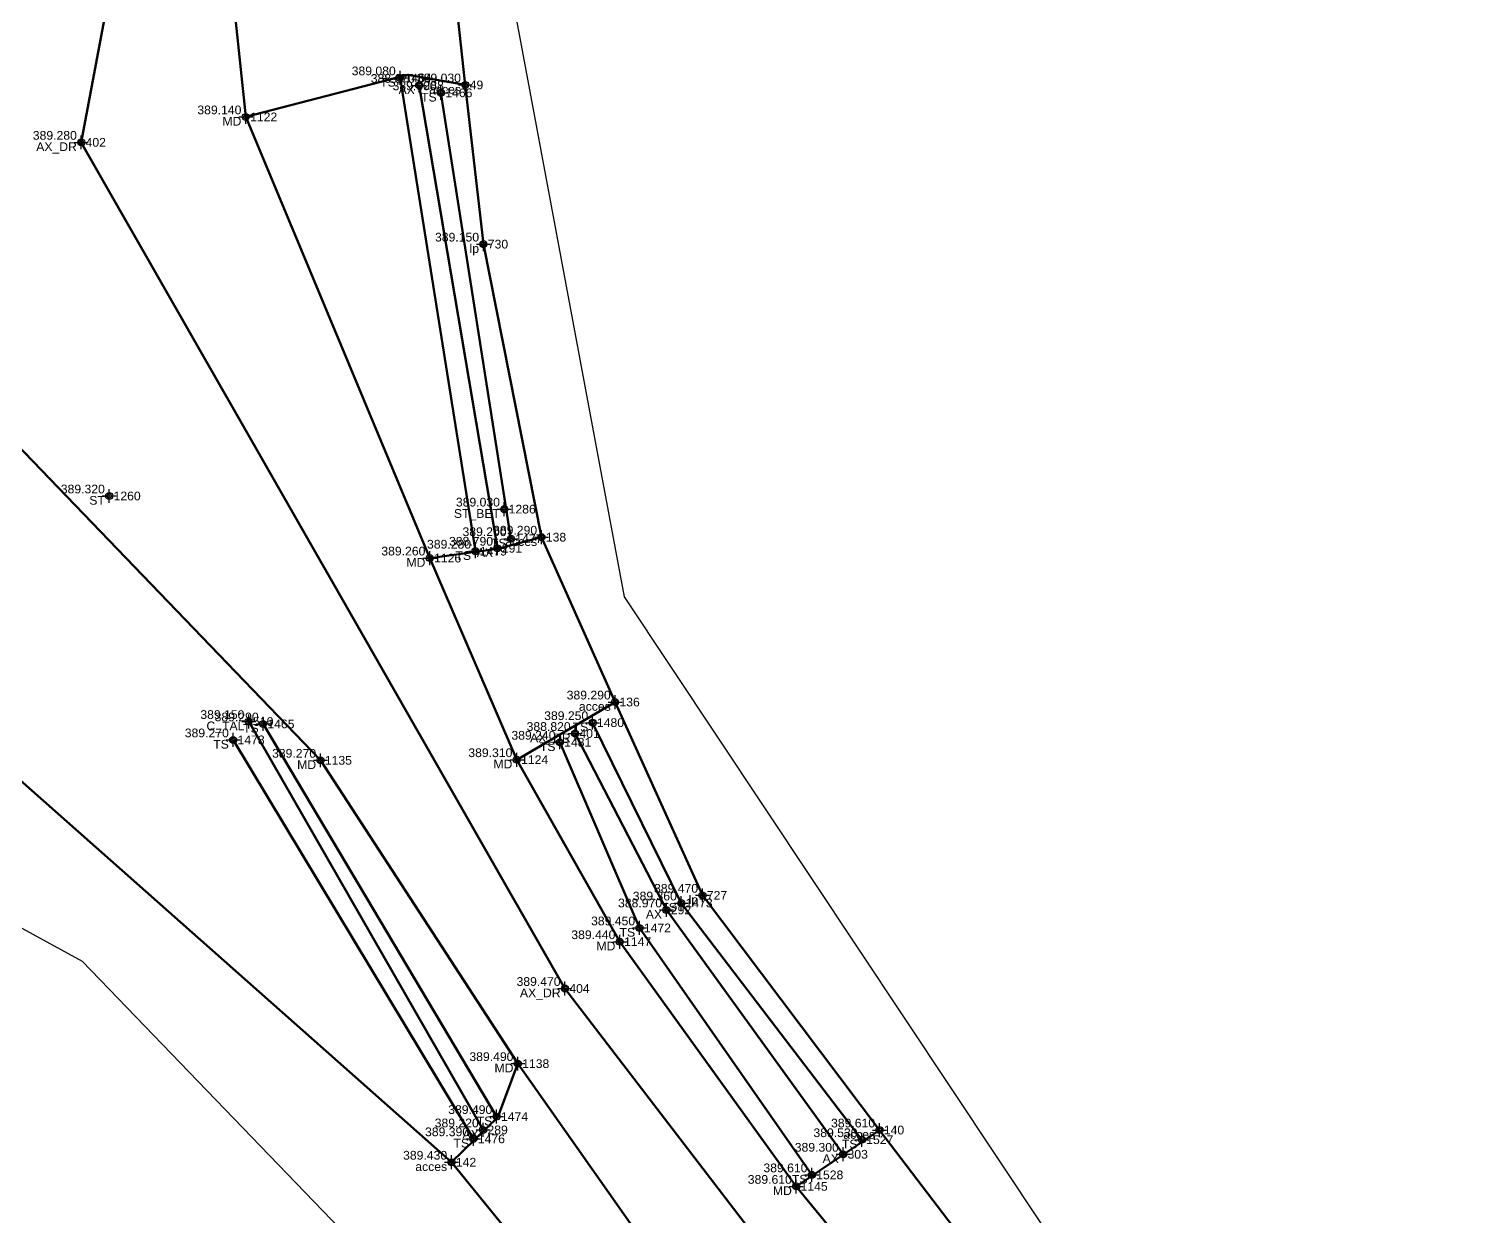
# Model space of a CAD drawing. Extents: x 396921 to 401273, y 555385 to 556691.
# Drawn here: x 400923.39 to 400964.47, y 555879.1 to 555913.14 of the extents above; entities that cross this region are included whole.
import ezdxf
from ezdxf.enums import TextEntityAlignment as Align

# ---------------------------------------------------------------- set-up
doc = ezdxf.new("R2010")
doc.units = 0
doc.header["$PDMODE"] = 34
doc.header["$PDSIZE"] = 0.2
for name, color, linetype in [('Boundary', 30, 'Continuous'), ('TOPO_CERC', 1, 'Continuous'), ('TOPO_CODE', 7, 'Continuous'), ('TOPO_ELEVATION', 7, 'Continuous'), ('TOPO_POINT_ID', 7, 'Continuous'), ('TOPO_POINTS', 7, 'Continuous'), ('TOPO_SYMBOL', 1, 'Continuous')]:
    doc.layers.add(name, color=color, linetype=linetype)
doc.layers.add('RO-LINES-LIN', color=7, linetype='Continuous', lineweight=25)
doc.styles.get("Standard").update_dxf_attribs({"font": 'arial.ttf'})

# ---------------------------------------------------------------- blocks, each defined once
blk = doc.blocks.new('PUNCTOPO')
at = {"layer": 'TOPO_CERC'}
blk.add_circle((0, 0), 0.25, dxfattribs=at)
at = {"layer": 'TOPO_SYMBOL'}
blk.add_point((0, 0), dxfattribs=at)

msp = doc.modelspace()

# ---------------------------------------------------------------- linework, layer by layer
at = {"layer": 'Boundary'}
for points in [[(400914.139, 555918.105), (400906.84, 555905.254), (400912.723, 555893.057), (400924.923, 555886.414), (400948.808, 555861.635), (400966.696, 555839.61), (400988.509, 555807.328), (400999.853, 555778.651), (401007.816, 555755.408), (401009.294, 555747.397), (400987.444, 555710.636), (400981.654, 555699.793), (400974.272, 555671.989), (400967.31, 555636.754), (400954.879, 555594.443), (400950.6, 555586.957), (400923.284, 555564.028), (400916.223, 555556.649), (400872.547, 555519.805), (400845.339, 555491.107), (400810.831, 555455.028), (400778.653, 555432.442), (400779.421, 555422.723), (400782.27, 555419.966)], [(400936.803, 555916.417), (400940.45, 555896.857), (400955.15, 555874.748), (400979.121, 555842.955), (400995.147, 555822.749), (401005.034, 555798.429), (401024.171, 555756.761), (401026.643, 555745.707), (401022.477, 555737.719), (401016.363, 555733.167), (401001.264, 555706.205), (400990.466, 555682.016), (400983.029, 555647.346), (400975.315, 555609.942)]]:
    msp.add_lwpolyline(points, dxfattribs=at)
at = {"layer": 'RO-LINES-LIN', "flags": 128}
for points, elevation in [([(400936.798, 555881.958), (400936.798, 555881.958)], 389.49), ([(400936.134, 555881.321), (400936.134, 555881.321)], 389.39), ([(400936.411, 555881.576), (400936.411, 555881.576)], 389.22)]:
    msp.add_lwpolyline(points, dxfattribs=dict(at, elevation=elevation))
at = {"layer": 'RO-LINES-LIN', "lineweight": 100}
for points in [[(400926.358, 555917.661, 389.16), (400924.894, 555909.885, 389.28), (400938.756, 555885.63, 389.47), (400957.891, 555860.655, 389.89), (400979.166, 555833.418, 390.33), (400989.095, 555819.7, 390.55), (400993.406, 555811.068, 390.67), (401008.031, 555776.415, 391.31), (401016.456, 555748.76, 391.64), (401014.058, 555742.784, 391.83), (401000.415, 555718.017, 392.52), (400986.501, 555691.36, 393.45), (400983.537, 555680.832, 393.92), (400978.289, 555656.588, 394.58), (400966.796, 555609.71, 395.51)], [(400929.609, 555910.614, 389.14), (400934.255, 555911.816, 389.058), (400935.901, 555911.53, 389.03), (400935.31, 555916.921, 388.95), (400928.966, 555916.78, 389.14)], [(400928.966, 555916.78, 389.14), (400929.609, 555910.614, 389.14), (400934.881, 555897.968, 389.26), (400937.374, 555892.188, 389.31), (400940.326, 555886.971, 389.44), (400945.383, 555879.958, 389.61), (400948.957, 555875.608, 389.68), (400960.67, 555860.73, 389.89), (400966.061, 555853.965, 389.99), (400968.31, 555851.28, 390.05), (400971.505, 555846.698, 390.19), (400981.231, 555834.056, 390.32), (400984.933, 555829.418, 390.42), (400990.427, 555821.125, 390.51), (400995.421, 555811.532, 390.65)], [(400936.191, 555898.165, 389.28), (400936.191, 555898.165, 389.28), (400934.032, 555911.732, 389.08), (400934.032, 555911.732, 389.08)], [(400936.821, 555898.249, 388.79), (400936.821, 555898.249, 388.79), (400934.579, 555911.517, 388.67)], [(400935.203, 555911.304, 389), (400937.208, 555898.523, 389.2), (400937.208, 555898.523, 389.2)], [(400938.084, 555898.567, 389.29), (400936.42, 555906.967, 389.15), (400935.901, 555911.53, 389.03)], [(400915.3, 555896.972, 389.5), (400922.281, 555902.009, 389.32), (400931.75, 555892.171, 389.27), (400937.405, 555883.476, 389.49), (400941.353, 555877.876, 389.57), (400947.342, 555870.682, 389.73), (400951.041, 555866.155, 389.78), (400956.109, 555859.694, 389.86), (400959.293, 555855.224, 389.98), (400963.043, 555850.645, 390.09), (400977.118, 555832.451, 390.27), (400987.865, 555818.424, 390.53), (400991.284, 555811.386, 390.66), (400996.31, 555798.494, 390.82), (400998.437, 555793.137, 390.91), (401006.146, 555775.774, 391.29), (401009.104, 555769.218, 391.43), (401013.91, 555747.784, 391.75)], [(400937.374, 555892.188, 389.31), (400940.193, 555893.841, 389.29), (400938.084, 555898.567, 389.29), (400936.824, 555898.23, 389.278), (400934.881, 555897.968, 389.26)], [(400917.959, 555896.19, 389.53), (400935.505, 555880.65, 389.43)], [(400947.769, 555881.573, 389.61), (400942.697, 555888.301, 389.47), (400940.193, 555893.841, 389.29)], [(400929.695, 555893.282, 389.15), (400936.411, 555881.576, 389.22)], [(400936.798, 555881.958, 389.49), (400930.104, 555893.213, 389.29)], [(400939.548, 555893.25, 389.25), (400942.088, 555888.08, 389.36), (400947.265, 555881.296, 389.53), (400947.265, 555881.296, 389.53)], [(400946.729, 555880.878, 389.3), (400946.729, 555880.878, 389.3), (400941.665, 555887.881, 388.97), (400939.045, 555892.939, 388.82)], [(400936.134, 555881.321, 389.39), (400929.249, 555892.756, 389.27)], [(400945.831, 555880.288, 389.61), (400945.831, 555880.288, 389.61), (400940.892, 555887.366, 389.45), (400938.609, 555892.688, 389.24), (400938.609, 555892.688, 389.24)], [(400941.353, 555877.876, 389.57), (400940.245, 555877.456, 389.574), (400938.896, 555876.474, 389.58), (400935.505, 555880.65, 389.43), (400936.834, 555881.944, 389.462), (400937.405, 555883.476, 389.49)], [(400948.957, 555875.608, 389.68), (400950.954, 555877.393, 389.63), (400947.769, 555881.573, 389.61), (400945.383, 555879.958, 389.61)]]:
    msp.add_polyline3d(points, dxfattribs=at)

# ---------------------------------------------------------------- block references
at = {"layer": 'TOPO_POINTS'}
ref = msp.add_blockref('PUNCTOPO', (400934.032, 555911.732, 389.08), dxfattribs=dict(at, xscale=0.25, yscale=0.25, zscale=0.25))
ref.add_attrib('POINT', '1464', dxfattribs={"layer": 'TOPO_POINT_ID', "height": 0.25}).set_placement((400934.157, 555911.732, 389.08), align=Align.MIDDLE_LEFT)
ref.add_attrib('ELEVATION', '389.080', dxfattribs={"layer": 'TOPO_ELEVATION', "height": 0.25}).set_placement((400933.907, 555911.732, 389.08), align=Align.BOTTOM_RIGHT)
ref.add_attrib('CODE', 'TS', dxfattribs={"layer": 'TOPO_CODE', "height": 0.25}).set_placement((400933.907, 555911.732, 389.08), align=Align.TOP_RIGHT)
ref = msp.add_blockref('PUNCTOPO', (400934.579, 555911.517, 388.67), dxfattribs=dict(at, xscale=0.25, yscale=0.25, zscale=0.25))
ref.add_attrib('POINT', '288', dxfattribs={"layer": 'TOPO_POINT_ID', "height": 0.25}).set_placement((400934.704, 555911.517, 388.67), align=Align.MIDDLE_LEFT)
ref.add_attrib('ELEVATION', '388.670', dxfattribs={"layer": 'TOPO_ELEVATION', "height": 0.25}).set_placement((400934.454, 555911.517, 388.67), align=Align.BOTTOM_RIGHT)
ref.add_attrib('CODE', 'AX', dxfattribs={"layer": 'TOPO_CODE', "height": 0.25}).set_placement((400934.454, 555911.517, 388.67), align=Align.TOP_RIGHT)
ref = msp.add_blockref('PUNCTOPO', (400935.901, 555911.53, 389.03), dxfattribs=dict(at, xscale=0.25, yscale=0.25, zscale=0.25))
ref.add_attrib('POINT', '49', dxfattribs={"layer": 'TOPO_POINT_ID', "height": 0.25}).set_placement((400936.026, 555911.53, 389.03), align=Align.MIDDLE_LEFT)
ref.add_attrib('ELEVATION', '389.030', dxfattribs={"layer": 'TOPO_ELEVATION', "height": 0.25}).set_placement((400935.776, 555911.53, 389.03), align=Align.BOTTOM_RIGHT)
ref.add_attrib('CODE', 'acces', dxfattribs={"layer": 'TOPO_CODE', "height": 0.25}).set_placement((400935.776, 555911.53, 389.03), align=Align.TOP_RIGHT)
ref = msp.add_blockref('PUNCTOPO', (400935.203, 555911.304, 389), dxfattribs=dict(at, xscale=0.25, yscale=0.25, zscale=0.25))
ref.add_attrib('POINT', '1466', dxfattribs={"layer": 'TOPO_POINT_ID', "height": 0.25}).set_placement((400935.328, 555911.304, 389), align=Align.MIDDLE_LEFT)
ref.add_attrib('ELEVATION', '389.000', dxfattribs={"layer": 'TOPO_ELEVATION', "height": 0.25}).set_placement((400935.078, 555911.304, 389), align=Align.BOTTOM_RIGHT)
ref.add_attrib('CODE', 'TS', dxfattribs={"layer": 'TOPO_CODE', "height": 0.25}).set_placement((400935.078, 555911.304, 389), align=Align.TOP_RIGHT)
ref = msp.add_blockref('PUNCTOPO', (400929.609, 555910.614, 389.14), dxfattribs=dict(at, xscale=0.25, yscale=0.25, zscale=0.25))
ref.add_attrib('POINT', '1122', dxfattribs={"layer": 'TOPO_POINT_ID', "height": 0.25}).set_placement((400929.734, 555910.614, 389.14), align=Align.MIDDLE_LEFT)
ref.add_attrib('ELEVATION', '389.140', dxfattribs={"layer": 'TOPO_ELEVATION', "height": 0.25}).set_placement((400929.484, 555910.614, 389.14), align=Align.BOTTOM_RIGHT)
ref.add_attrib('CODE', 'MD', dxfattribs={"layer": 'TOPO_CODE', "height": 0.25}).set_placement((400929.484, 555910.614, 389.14), align=Align.TOP_RIGHT)
ref = msp.add_blockref('PUNCTOPO', (400924.894, 555909.885, 389.28), dxfattribs=dict(at, xscale=0.25, yscale=0.25, zscale=0.25))
ref.add_attrib('POINT', '402', dxfattribs={"layer": 'TOPO_POINT_ID', "height": 0.25}).set_placement((400925.019, 555909.885, 389.28), align=Align.MIDDLE_LEFT)
ref.add_attrib('ELEVATION', '389.280', dxfattribs={"layer": 'TOPO_ELEVATION', "height": 0.25}).set_placement((400924.769, 555909.885, 389.28), align=Align.BOTTOM_RIGHT)
ref.add_attrib('CODE', 'AX_DR', dxfattribs={"layer": 'TOPO_CODE', "height": 0.25}).set_placement((400924.769, 555909.885, 389.28), align=Align.TOP_RIGHT)
ref = msp.add_blockref('PUNCTOPO', (400936.42, 555906.967, 389.15), dxfattribs=dict(at, xscale=0.25, yscale=0.25, zscale=0.25))
ref.add_attrib('POINT', '730', dxfattribs={"layer": 'TOPO_POINT_ID', "height": 0.25}).set_placement((400936.545, 555906.967, 389.15), align=Align.MIDDLE_LEFT)
ref.add_attrib('ELEVATION', '389.150', dxfattribs={"layer": 'TOPO_ELEVATION', "height": 0.25}).set_placement((400936.295, 555906.967, 389.15), align=Align.BOTTOM_RIGHT)
ref.add_attrib('CODE', 'lp', dxfattribs={"layer": 'TOPO_CODE', "height": 0.25}).set_placement((400936.295, 555906.967, 389.15), align=Align.TOP_RIGHT)
ref = msp.add_blockref('PUNCTOPO', (400925.696, 555899.748, 389.32), dxfattribs=dict(at, xscale=0.25, yscale=0.25, zscale=0.25))
ref.add_attrib('POINT', '1260', dxfattribs={"layer": 'TOPO_POINT_ID', "height": 0.25}).set_placement((400925.821, 555899.748, 389.32), align=Align.MIDDLE_LEFT)
ref.add_attrib('ELEVATION', '389.320', dxfattribs={"layer": 'TOPO_ELEVATION', "height": 0.25}).set_placement((400925.571, 555899.748, 389.32), align=Align.BOTTOM_RIGHT)
ref.add_attrib('CODE', 'ST', dxfattribs={"layer": 'TOPO_CODE', "height": 0.25}).set_placement((400925.571, 555899.748, 389.32), align=Align.TOP_RIGHT)
ref = msp.add_blockref('PUNCTOPO', (400937.018, 555899.371, 389.03), dxfattribs=dict(at, xscale=0.25, yscale=0.25, zscale=0.25))
ref.add_attrib('POINT', '1286', dxfattribs={"layer": 'TOPO_POINT_ID', "height": 0.25}).set_placement((400937.143, 555899.371, 389.03), align=Align.MIDDLE_LEFT)
ref.add_attrib('ELEVATION', '389.030', dxfattribs={"layer": 'TOPO_ELEVATION', "height": 0.25}).set_placement((400936.893, 555899.371, 389.03), align=Align.BOTTOM_RIGHT)
ref.add_attrib('CODE', 'ST_BET', dxfattribs={"layer": 'TOPO_CODE', "height": 0.25}).set_placement((400936.893, 555899.371, 389.03), align=Align.TOP_RIGHT)
ref = msp.add_blockref('PUNCTOPO', (400936.821, 555898.249, 388.79), dxfattribs=dict(at, xscale=0.25, yscale=0.25, zscale=0.25))
ref.add_attrib('POINT', '291', dxfattribs={"layer": 'TOPO_POINT_ID', "height": 0.25}).set_placement((400936.946, 555898.249, 388.79), align=Align.MIDDLE_LEFT)
ref.add_attrib('ELEVATION', '388.790', dxfattribs={"layer": 'TOPO_ELEVATION', "height": 0.25}).set_placement((400936.696, 555898.249, 388.79), align=Align.BOTTOM_RIGHT)
ref.add_attrib('CODE', 'AX', dxfattribs={"layer": 'TOPO_CODE', "height": 0.25}).set_placement((400936.696, 555898.249, 388.79), align=Align.TOP_RIGHT)
ref = msp.add_blockref('PUNCTOPO', (400937.208, 555898.523, 389.2), dxfattribs=dict(at, xscale=0.25, yscale=0.25, zscale=0.25))
ref.add_attrib('POINT', '1477', dxfattribs={"layer": 'TOPO_POINT_ID', "height": 0.25}).set_placement((400937.333, 555898.523, 389.2), align=Align.MIDDLE_LEFT)
ref.add_attrib('ELEVATION', '389.200', dxfattribs={"layer": 'TOPO_ELEVATION', "height": 0.25}).set_placement((400937.083, 555898.523, 389.2), align=Align.BOTTOM_RIGHT)
ref.add_attrib('CODE', 'TS', dxfattribs={"layer": 'TOPO_CODE', "height": 0.25}).set_placement((400937.083, 555898.523, 389.2), align=Align.TOP_RIGHT)
ref = msp.add_blockref('PUNCTOPO', (400938.084, 555898.567, 389.29), dxfattribs=dict(at, xscale=0.25, yscale=0.25, zscale=0.25))
ref.add_attrib('POINT', '138', dxfattribs={"layer": 'TOPO_POINT_ID', "height": 0.25}).set_placement((400938.209, 555898.567, 389.29), align=Align.MIDDLE_LEFT)
ref.add_attrib('ELEVATION', '389.290', dxfattribs={"layer": 'TOPO_ELEVATION', "height": 0.25}).set_placement((400937.959, 555898.567, 389.29), align=Align.BOTTOM_RIGHT)
ref.add_attrib('CODE', 'acces', dxfattribs={"layer": 'TOPO_CODE', "height": 0.25}).set_placement((400937.959, 555898.567, 389.29), align=Align.TOP_RIGHT)
ref = msp.add_blockref('PUNCTOPO', (400934.881, 555897.968, 389.26), dxfattribs=dict(at, xscale=0.25, yscale=0.25, zscale=0.25))
ref.add_attrib('POINT', '1126', dxfattribs={"layer": 'TOPO_POINT_ID', "height": 0.25}).set_placement((400935.006, 555897.968, 389.26), align=Align.MIDDLE_LEFT)
ref.add_attrib('ELEVATION', '389.260', dxfattribs={"layer": 'TOPO_ELEVATION', "height": 0.25}).set_placement((400934.756, 555897.968, 389.26), align=Align.BOTTOM_RIGHT)
ref.add_attrib('CODE', 'MD', dxfattribs={"layer": 'TOPO_CODE', "height": 0.25}).set_placement((400934.756, 555897.968, 389.26), align=Align.TOP_RIGHT)
ref = msp.add_blockref('PUNCTOPO', (400936.191, 555898.165, 389.28), dxfattribs=dict(at, xscale=0.25, yscale=0.25, zscale=0.25))
ref.add_attrib('POINT', '1479', dxfattribs={"layer": 'TOPO_POINT_ID', "height": 0.25}).set_placement((400936.316, 555898.165, 389.28), align=Align.MIDDLE_LEFT)
ref.add_attrib('ELEVATION', '389.280', dxfattribs={"layer": 'TOPO_ELEVATION', "height": 0.25}).set_placement((400936.066, 555898.165, 389.28), align=Align.BOTTOM_RIGHT)
ref.add_attrib('CODE', 'TS', dxfattribs={"layer": 'TOPO_CODE', "height": 0.25}).set_placement((400936.066, 555898.165, 389.28), align=Align.TOP_RIGHT)
ref = msp.add_blockref('PUNCTOPO', (400940.193, 555893.841, 389.29), dxfattribs=dict(at, xscale=0.25, yscale=0.25, zscale=0.25))
ref.add_attrib('POINT', '136', dxfattribs={"layer": 'TOPO_POINT_ID', "height": 0.25}).set_placement((400940.318, 555893.841, 389.29), align=Align.MIDDLE_LEFT)
ref.add_attrib('ELEVATION', '389.290', dxfattribs={"layer": 'TOPO_ELEVATION', "height": 0.25}).set_placement((400940.068, 555893.841, 389.29), align=Align.BOTTOM_RIGHT)
ref.add_attrib('CODE', 'acces', dxfattribs={"layer": 'TOPO_CODE', "height": 0.25}).set_placement((400940.068, 555893.841, 389.29), align=Align.TOP_RIGHT)
ref = msp.add_blockref('PUNCTOPO', (400929.695, 555893.282, 389.15), dxfattribs=dict(at, xscale=0.25, yscale=0.25, zscale=0.25))
ref.add_attrib('POINT', '510', dxfattribs={"layer": 'TOPO_POINT_ID', "height": 0.25}).set_placement((400929.82, 555893.282, 389.15), align=Align.MIDDLE_LEFT)
ref.add_attrib('ELEVATION', '389.150', dxfattribs={"layer": 'TOPO_ELEVATION', "height": 0.25}).set_placement((400929.57, 555893.282, 389.15), align=Align.BOTTOM_RIGHT)
ref.add_attrib('CODE', 'C_TAL', dxfattribs={"layer": 'TOPO_CODE', "height": 0.25}).set_placement((400929.57, 555893.282, 389.15), align=Align.TOP_RIGHT)
ref = msp.add_blockref('PUNCTOPO', (400930.104, 555893.213, 389.29), dxfattribs=dict(at, xscale=0.25, yscale=0.25, zscale=0.25))
ref.add_attrib('POINT', '1465', dxfattribs={"layer": 'TOPO_POINT_ID', "height": 0.25}).set_placement((400930.229, 555893.213, 389.29), align=Align.MIDDLE_LEFT)
ref.add_attrib('ELEVATION', '389.290', dxfattribs={"layer": 'TOPO_ELEVATION', "height": 0.25}).set_placement((400929.979, 555893.213, 389.29), align=Align.BOTTOM_RIGHT)
ref.add_attrib('CODE', 'TS', dxfattribs={"layer": 'TOPO_CODE', "height": 0.25}).set_placement((400929.979, 555893.213, 389.29), align=Align.TOP_RIGHT)
ref = msp.add_blockref('PUNCTOPO', (400939.045, 555892.939, 388.82), dxfattribs=dict(at, xscale=0.25, yscale=0.25, zscale=0.25))
ref.add_attrib('POINT', '401', dxfattribs={"layer": 'TOPO_POINT_ID', "height": 0.25}).set_placement((400939.17, 555892.939, 388.82), align=Align.MIDDLE_LEFT)
ref.add_attrib('ELEVATION', '388.820', dxfattribs={"layer": 'TOPO_ELEVATION', "height": 0.25}).set_placement((400938.92, 555892.939, 388.82), align=Align.BOTTOM_RIGHT)
ref.add_attrib('CODE', 'AX_DR', dxfattribs={"layer": 'TOPO_CODE', "height": 0.25}).set_placement((400938.92, 555892.939, 388.82), align=Align.TOP_RIGHT)
ref = msp.add_blockref('PUNCTOPO', (400939.548, 555893.25, 389.25), dxfattribs=dict(at, xscale=0.25, yscale=0.25, zscale=0.25))
ref.add_attrib('POINT', '1480', dxfattribs={"layer": 'TOPO_POINT_ID', "height": 0.25}).set_placement((400939.673, 555893.25, 389.25), align=Align.MIDDLE_LEFT)
ref.add_attrib('ELEVATION', '389.250', dxfattribs={"layer": 'TOPO_ELEVATION', "height": 0.25}).set_placement((400939.423, 555893.25, 389.25), align=Align.BOTTOM_RIGHT)
ref.add_attrib('CODE', 'TS', dxfattribs={"layer": 'TOPO_CODE', "height": 0.25}).set_placement((400939.423, 555893.25, 389.25), align=Align.TOP_RIGHT)
ref = msp.add_blockref('PUNCTOPO', (400929.249, 555892.756, 389.27), dxfattribs=dict(at, xscale=0.25, yscale=0.25, zscale=0.25))
ref.add_attrib('POINT', '1478', dxfattribs={"layer": 'TOPO_POINT_ID', "height": 0.25}).set_placement((400929.374, 555892.756, 389.27), align=Align.MIDDLE_LEFT)
ref.add_attrib('ELEVATION', '389.270', dxfattribs={"layer": 'TOPO_ELEVATION', "height": 0.25}).set_placement((400929.124, 555892.756, 389.27), align=Align.BOTTOM_RIGHT)
ref.add_attrib('CODE', 'TS', dxfattribs={"layer": 'TOPO_CODE', "height": 0.25}).set_placement((400929.124, 555892.756, 389.27), align=Align.TOP_RIGHT)
ref = msp.add_blockref('PUNCTOPO', (400938.609, 555892.688, 389.24), dxfattribs=dict(at, xscale=0.25, yscale=0.25, zscale=0.25))
ref.add_attrib('POINT', '1481', dxfattribs={"layer": 'TOPO_POINT_ID', "height": 0.25}).set_placement((400938.734, 555892.688, 389.24), align=Align.MIDDLE_LEFT)
ref.add_attrib('ELEVATION', '389.240', dxfattribs={"layer": 'TOPO_ELEVATION', "height": 0.25}).set_placement((400938.484, 555892.688, 389.24), align=Align.BOTTOM_RIGHT)
ref.add_attrib('CODE', 'TS', dxfattribs={"layer": 'TOPO_CODE', "height": 0.25}).set_placement((400938.484, 555892.688, 389.24), align=Align.TOP_RIGHT)
ref = msp.add_blockref('PUNCTOPO', (400931.75, 555892.171, 389.27), dxfattribs=dict(at, xscale=0.25, yscale=0.25, zscale=0.25))
ref.add_attrib('POINT', '1135', dxfattribs={"layer": 'TOPO_POINT_ID', "height": 0.25}).set_placement((400931.875, 555892.171, 389.27), align=Align.MIDDLE_LEFT)
ref.add_attrib('ELEVATION', '389.270', dxfattribs={"layer": 'TOPO_ELEVATION', "height": 0.25}).set_placement((400931.625, 555892.171, 389.27), align=Align.BOTTOM_RIGHT)
ref.add_attrib('CODE', 'MD', dxfattribs={"layer": 'TOPO_CODE', "height": 0.25}).set_placement((400931.625, 555892.171, 389.27), align=Align.TOP_RIGHT)
ref = msp.add_blockref('PUNCTOPO', (400937.374, 555892.188, 389.31), dxfattribs=dict(at, xscale=0.25, yscale=0.25, zscale=0.25))
ref.add_attrib('POINT', '1124', dxfattribs={"layer": 'TOPO_POINT_ID', "height": 0.25}).set_placement((400937.499, 555892.188, 389.31), align=Align.MIDDLE_LEFT)
ref.add_attrib('ELEVATION', '389.310', dxfattribs={"layer": 'TOPO_ELEVATION', "height": 0.25}).set_placement((400937.249, 555892.188, 389.31), align=Align.BOTTOM_RIGHT)
ref.add_attrib('CODE', 'MD', dxfattribs={"layer": 'TOPO_CODE', "height": 0.25}).set_placement((400937.249, 555892.188, 389.31), align=Align.TOP_RIGHT)
ref = msp.add_blockref('PUNCTOPO', (400942.088, 555888.08, 389.36), dxfattribs=dict(at, xscale=0.25, yscale=0.25, zscale=0.25))
ref.add_attrib('POINT', '1473', dxfattribs={"layer": 'TOPO_POINT_ID', "height": 0.25}).set_placement((400942.213, 555888.08, 389.36), align=Align.MIDDLE_LEFT)
ref.add_attrib('ELEVATION', '389.360', dxfattribs={"layer": 'TOPO_ELEVATION', "height": 0.25}).set_placement((400941.963, 555888.08, 389.36), align=Align.BOTTOM_RIGHT)
ref.add_attrib('CODE', 'TS', dxfattribs={"layer": 'TOPO_CODE', "height": 0.25}).set_placement((400941.963, 555888.08, 389.36), align=Align.TOP_RIGHT)
ref = msp.add_blockref('PUNCTOPO', (400942.697, 555888.301, 389.47), dxfattribs=dict(at, xscale=0.25, yscale=0.25, zscale=0.25))
ref.add_attrib('POINT', '727', dxfattribs={"layer": 'TOPO_POINT_ID', "height": 0.25}).set_placement((400942.822, 555888.301, 389.47), align=Align.MIDDLE_LEFT)
ref.add_attrib('ELEVATION', '389.470', dxfattribs={"layer": 'TOPO_ELEVATION', "height": 0.25}).set_placement((400942.572, 555888.301, 389.47), align=Align.BOTTOM_RIGHT)
ref.add_attrib('CODE', 'lp', dxfattribs={"layer": 'TOPO_CODE', "height": 0.25}).set_placement((400942.572, 555888.301, 389.47), align=Align.TOP_RIGHT)
ref = msp.add_blockref('PUNCTOPO', (400941.665, 555887.881, 388.97), dxfattribs=dict(at, xscale=0.25, yscale=0.25, zscale=0.25))
ref.add_attrib('POINT', '292', dxfattribs={"layer": 'TOPO_POINT_ID', "height": 0.25}).set_placement((400941.79, 555887.881, 388.97), align=Align.MIDDLE_LEFT)
ref.add_attrib('ELEVATION', '388.970', dxfattribs={"layer": 'TOPO_ELEVATION', "height": 0.25}).set_placement((400941.54, 555887.881, 388.97), align=Align.BOTTOM_RIGHT)
ref.add_attrib('CODE', 'AX', dxfattribs={"layer": 'TOPO_CODE', "height": 0.25}).set_placement((400941.54, 555887.881, 388.97), align=Align.TOP_RIGHT)
ref = msp.add_blockref('PUNCTOPO', (400940.892, 555887.366, 389.45), dxfattribs=dict(at, xscale=0.25, yscale=0.25, zscale=0.25))
ref.add_attrib('POINT', '1472', dxfattribs={"layer": 'TOPO_POINT_ID', "height": 0.25}).set_placement((400941.017, 555887.366, 389.45), align=Align.MIDDLE_LEFT)
ref.add_attrib('ELEVATION', '389.450', dxfattribs={"layer": 'TOPO_ELEVATION', "height": 0.25}).set_placement((400940.767, 555887.366, 389.45), align=Align.BOTTOM_RIGHT)
ref.add_attrib('CODE', 'TS', dxfattribs={"layer": 'TOPO_CODE', "height": 0.25}).set_placement((400940.767, 555887.366, 389.45), align=Align.TOP_RIGHT)
ref = msp.add_blockref('PUNCTOPO', (400940.326, 555886.971, 389.44), dxfattribs=dict(at, xscale=0.25, yscale=0.25, zscale=0.25))
ref.add_attrib('POINT', '1147', dxfattribs={"layer": 'TOPO_POINT_ID', "height": 0.25}).set_placement((400940.451, 555886.971, 389.44), align=Align.MIDDLE_LEFT)
ref.add_attrib('ELEVATION', '389.440', dxfattribs={"layer": 'TOPO_ELEVATION', "height": 0.25}).set_placement((400940.201, 555886.971, 389.44), align=Align.BOTTOM_RIGHT)
ref.add_attrib('CODE', 'MD', dxfattribs={"layer": 'TOPO_CODE', "height": 0.25}).set_placement((400940.201, 555886.971, 389.44), align=Align.TOP_RIGHT)
ref = msp.add_blockref('PUNCTOPO', (400938.756, 555885.63, 389.47), dxfattribs=dict(at, xscale=0.25, yscale=0.25, zscale=0.25))
ref.add_attrib('POINT', '404', dxfattribs={"layer": 'TOPO_POINT_ID', "height": 0.25}).set_placement((400938.881, 555885.63, 389.47), align=Align.MIDDLE_LEFT)
ref.add_attrib('ELEVATION', '389.470', dxfattribs={"layer": 'TOPO_ELEVATION', "height": 0.25}).set_placement((400938.631, 555885.63, 389.47), align=Align.BOTTOM_RIGHT)
ref.add_attrib('CODE', 'AX_DR', dxfattribs={"layer": 'TOPO_CODE', "height": 0.25}).set_placement((400938.631, 555885.63, 389.47), align=Align.TOP_RIGHT)
ref = msp.add_blockref('PUNCTOPO', (400937.405, 555883.476, 389.49), dxfattribs=dict(at, xscale=0.25, yscale=0.25, zscale=0.25))
ref.add_attrib('POINT', '1138', dxfattribs={"layer": 'TOPO_POINT_ID', "height": 0.25}).set_placement((400937.53, 555883.476, 389.49), align=Align.MIDDLE_LEFT)
ref.add_attrib('ELEVATION', '389.490', dxfattribs={"layer": 'TOPO_ELEVATION', "height": 0.25}).set_placement((400937.28, 555883.476, 389.49), align=Align.BOTTOM_RIGHT)
ref.add_attrib('CODE', 'MD', dxfattribs={"layer": 'TOPO_CODE', "height": 0.25}).set_placement((400937.28, 555883.476, 389.49), align=Align.TOP_RIGHT)
ref = msp.add_blockref('PUNCTOPO', (400936.798, 555881.958, 389.49), dxfattribs=dict(at, xscale=0.25, yscale=0.25, zscale=0.25))
ref.add_attrib('POINT', '1474', dxfattribs={"layer": 'TOPO_POINT_ID', "height": 0.25}).set_placement((400936.923, 555881.958, 389.49), align=Align.MIDDLE_LEFT)
ref.add_attrib('ELEVATION', '389.490', dxfattribs={"layer": 'TOPO_ELEVATION', "height": 0.25}).set_placement((400936.673, 555881.958, 389.49), align=Align.BOTTOM_RIGHT)
ref.add_attrib('CODE', 'TS', dxfattribs={"layer": 'TOPO_CODE', "height": 0.25}).set_placement((400936.673, 555881.958, 389.49), align=Align.TOP_RIGHT)
ref = msp.add_blockref('PUNCTOPO', (400936.411, 555881.576, 389.22), dxfattribs=dict(at, xscale=0.25, yscale=0.25, zscale=0.25))
ref.add_attrib('POINT', '289', dxfattribs={"layer": 'TOPO_POINT_ID', "height": 0.25}).set_placement((400936.536, 555881.576, 389.22), align=Align.MIDDLE_LEFT)
ref.add_attrib('ELEVATION', '389.220', dxfattribs={"layer": 'TOPO_ELEVATION', "height": 0.25}).set_placement((400936.286, 555881.576, 389.22), align=Align.BOTTOM_RIGHT)
ref.add_attrib('CODE', 'AX', dxfattribs={"layer": 'TOPO_CODE', "height": 0.25}).set_placement((400936.286, 555881.576, 389.22), align=Align.TOP_RIGHT)
ref = msp.add_blockref('PUNCTOPO', (400947.769, 555881.573, 389.61), dxfattribs=dict(at, xscale=0.25, yscale=0.25, zscale=0.25))
ref.add_attrib('POINT', '140', dxfattribs={"layer": 'TOPO_POINT_ID', "height": 0.25}).set_placement((400947.894, 555881.573, 389.61), align=Align.MIDDLE_LEFT)
ref.add_attrib('ELEVATION', '389.610', dxfattribs={"layer": 'TOPO_ELEVATION', "height": 0.25}).set_placement((400947.644, 555881.573, 389.61), align=Align.BOTTOM_RIGHT)
ref.add_attrib('CODE', 'acces', dxfattribs={"layer": 'TOPO_CODE', "height": 0.25}).set_placement((400947.644, 555881.573, 389.61), align=Align.TOP_RIGHT)
ref = msp.add_blockref('PUNCTOPO', (400936.134, 555881.321, 389.39), dxfattribs=dict(at, xscale=0.25, yscale=0.25, zscale=0.25))
ref.add_attrib('POINT', '1476', dxfattribs={"layer": 'TOPO_POINT_ID', "height": 0.25}).set_placement((400936.259, 555881.321, 389.39), align=Align.MIDDLE_LEFT)
ref.add_attrib('ELEVATION', '389.390', dxfattribs={"layer": 'TOPO_ELEVATION', "height": 0.25}).set_placement((400936.009, 555881.321, 389.39), align=Align.BOTTOM_RIGHT)
ref.add_attrib('CODE', 'TS', dxfattribs={"layer": 'TOPO_CODE', "height": 0.25}).set_placement((400936.009, 555881.321, 389.39), align=Align.TOP_RIGHT)
ref = msp.add_blockref('PUNCTOPO', (400947.265, 555881.296, 389.53), dxfattribs=dict(at, xscale=0.25, yscale=0.25, zscale=0.25))
ref.add_attrib('POINT', '1527', dxfattribs={"layer": 'TOPO_POINT_ID', "height": 0.25}).set_placement((400947.39, 555881.296, 389.53), align=Align.MIDDLE_LEFT)
ref.add_attrib('ELEVATION', '389.530', dxfattribs={"layer": 'TOPO_ELEVATION', "height": 0.25}).set_placement((400947.14, 555881.296, 389.53), align=Align.BOTTOM_RIGHT)
ref.add_attrib('CODE', 'TS', dxfattribs={"layer": 'TOPO_CODE', "height": 0.25}).set_placement((400947.14, 555881.296, 389.53), align=Align.TOP_RIGHT)
ref = msp.add_blockref('PUNCTOPO', (400935.505, 555880.65, 389.43), dxfattribs=dict(at, xscale=0.25, yscale=0.25, zscale=0.25))
ref.add_attrib('POINT', '142', dxfattribs={"layer": 'TOPO_POINT_ID', "height": 0.25}).set_placement((400935.63, 555880.65, 389.43), align=Align.MIDDLE_LEFT)
ref.add_attrib('ELEVATION', '389.430', dxfattribs={"layer": 'TOPO_ELEVATION', "height": 0.25}).set_placement((400935.38, 555880.65, 389.43), align=Align.BOTTOM_RIGHT)
ref.add_attrib('CODE', 'acces', dxfattribs={"layer": 'TOPO_CODE', "height": 0.25}).set_placement((400935.38, 555880.65, 389.43), align=Align.TOP_RIGHT)
ref = msp.add_blockref('PUNCTOPO', (400946.729, 555880.878, 389.3), dxfattribs=dict(at, xscale=0.25, yscale=0.25, zscale=0.25))
ref.add_attrib('POINT', '303', dxfattribs={"layer": 'TOPO_POINT_ID', "height": 0.25}).set_placement((400946.854, 555880.878, 389.3), align=Align.MIDDLE_LEFT)
ref.add_attrib('ELEVATION', '389.300', dxfattribs={"layer": 'TOPO_ELEVATION', "height": 0.25}).set_placement((400946.604, 555880.878, 389.3), align=Align.BOTTOM_RIGHT)
ref.add_attrib('CODE', 'AX', dxfattribs={"layer": 'TOPO_CODE', "height": 0.25}).set_placement((400946.604, 555880.878, 389.3), align=Align.TOP_RIGHT)
ref = msp.add_blockref('PUNCTOPO', (400945.831, 555880.288, 389.61), dxfattribs=dict(at, xscale=0.25, yscale=0.25, zscale=0.25))
ref.add_attrib('POINT', '1528', dxfattribs={"layer": 'TOPO_POINT_ID', "height": 0.25}).set_placement((400945.956, 555880.288, 389.61), align=Align.MIDDLE_LEFT)
ref.add_attrib('ELEVATION', '389.610', dxfattribs={"layer": 'TOPO_ELEVATION', "height": 0.25}).set_placement((400945.706, 555880.288, 389.61), align=Align.BOTTOM_RIGHT)
ref.add_attrib('CODE', 'TS', dxfattribs={"layer": 'TOPO_CODE', "height": 0.25}).set_placement((400945.706, 555880.288, 389.61), align=Align.TOP_RIGHT)
ref = msp.add_blockref('PUNCTOPO', (400945.383, 555879.958, 389.61), dxfattribs=dict(at, xscale=0.25, yscale=0.25, zscale=0.25))
ref.add_attrib('POINT', '1145', dxfattribs={"layer": 'TOPO_POINT_ID', "height": 0.25}).set_placement((400945.508, 555879.958, 389.61), align=Align.MIDDLE_LEFT)
ref.add_attrib('ELEVATION', '389.610', dxfattribs={"layer": 'TOPO_ELEVATION', "height": 0.25}).set_placement((400945.258, 555879.958, 389.61), align=Align.BOTTOM_RIGHT)
ref.add_attrib('CODE', 'MD', dxfattribs={"layer": 'TOPO_CODE', "height": 0.25}).set_placement((400945.258, 555879.958, 389.61), align=Align.TOP_RIGHT)

doc.saveas('drawing.dxf')
